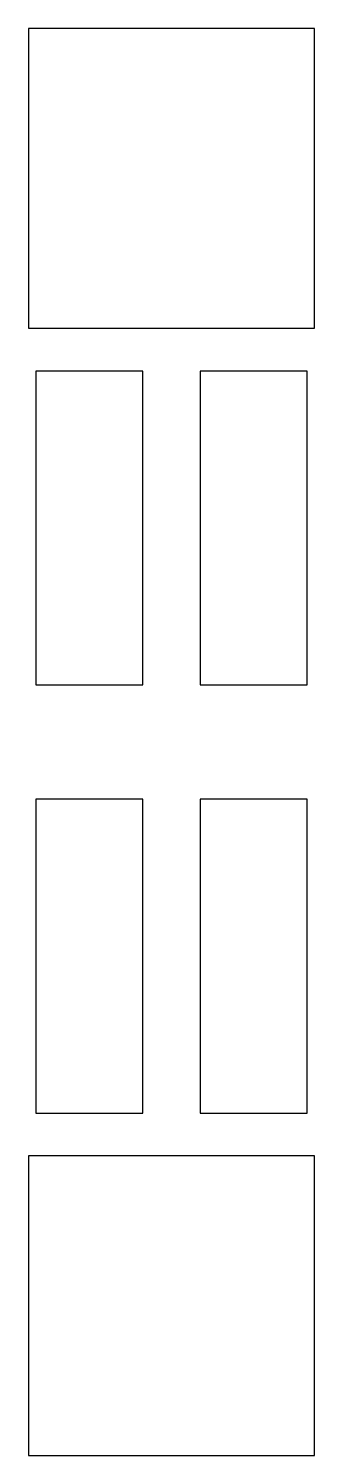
# Model space of a CAD drawing. Header units: metres. Extents: x 0 to 40, y -100 to 100.
import ezdxf

# ---------------------------------------------------------------- set-up
doc = ezdxf.new("R2010")
doc.units = ezdxf.units.M

msp = doc.modelspace()

# ---------------------------------------------------------------- linework, layer by layer
at = {"layer": 'TREAD'}
for p, q in [((40, 100), (0, 100)), ((0, 100), (0, 58)), ((40, 58), (40, 100)), ((0, 58), (40, 58)), ((16, 52), (1, 52)), ((1, 52), (1, 8)), ((16, 8), (16, 52)), ((39, 52), (24, 52)), ((24, 52), (24, 8)), ((39, 8), (39, 52)), ((1, 8), (16, 8)), ((24, 8), (39, 8)), ((16, -8), (1, -8)), ((1, -8), (1, -52)), ((16, -52), (16, -8)), ((39, -8), (24, -8)), ((24, -8), (24, -52)), ((39, -52), (39, -8)), ((1, -52), (16, -52)), ((24, -52), (39, -52)), ((40, -58), (0, -58)), ((0, -58), (0, -100)), ((40, -100), (40, -58)), ((0, -100), (40, -100))]:
    msp.add_line(p, q, dxfattribs=at)

doc.saveas('drawing.dxf')
